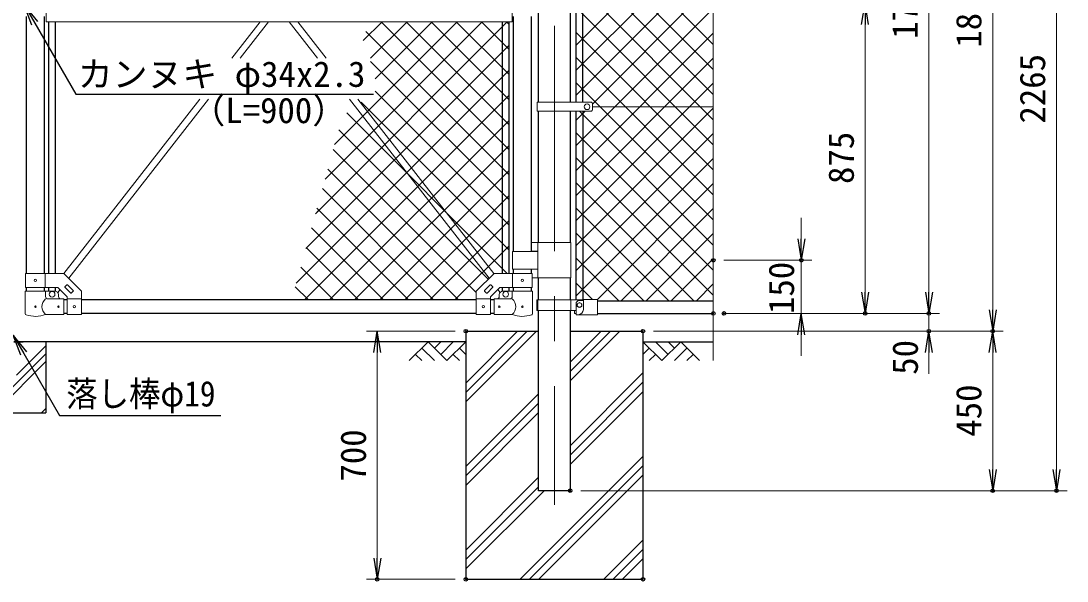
# Model space of a CAD drawing. Units: millimetres, scale not verified. Extents: x -6300 to 6300, y -4455 to 4455.
# Drawn here: x -1965 to 988, y -2113 to -533 of the extents above; entities that cross this region are included whole.
import ezdxf
from ezdxf.enums import TextEntityAlignment as Align

# ---------------------------------------------------------------- set-up
doc = ezdxf.new("R2010")
doc.units = ezdxf.units.MM
doc.header["$LTSCALE"] = 20
doc.header["$PDMODE"] = 32
doc.header["$PDSIZE"] = 10
doc.linetypes.add('USER1', pattern=[50.8, 31.75, -6.35, 6.35, -6.35])
for name, color, linetype, lineweight in [('0-1_D-STR1', 1, 'Continuous', 25), ('0-2_D-BMK', 2, 'USER1', 13), ('0-3_D-STR4', 7, 'Continuous', 25), ('0-4_D-BGD', 7, 'Continuous', 25), ('0-5_D-DCR-HCH', 7, 'Continuous', 13), ('0-6_D-STR3', 3, 'Continuous', 13), ('0-7_0', 3, 'Continuous', 25), ('0-8_D-STR-DIM', 7, 'Continuous', 13), ('0-A_D-STR-TXT', 7, 'Continuous', 13), ('0-B_D-STR2', 7, 'Continuous', 13)]:
    doc.layers.add(name, color=color, linetype=linetype, lineweight=lineweight)
doc.layers.add('0-9_Defpoints', color=7, linetype='Continuous')
doc.styles.add('ＭＳ ゴシック', font='')
doc.styles.get('ＭＳ ゴシック').set_extended_font_data('MS Gothic')

# ---------------------------------------------------------------- blocks, each defined once
blk = doc.blocks.new('_Open')
at = {"layer": '0-7_0', "color": 7}
blk.add_line((-20, 3.333), (0, 0), dxfattribs=at)
blk.add_lwpolyline([(-20, -3.333), (0, 0), (-20, 0)], dxfattribs=at)
blk = doc.blocks.new('MLeader8')
at = {"layer": '0-8_D-STR-DIM', "lineweight": 25}
blk.add_line((-1934.21, -544.47), (-1955.55, -487.51), dxfattribs=at)
for points in [[(-1916.89, -534.47), (-1955.55, -487.51), (-1925.55, -539.47)], [(-1925.55, -539.47), (-1810.34, -739.03), (-980.62, -739.03), (-969.82, -739.03)]]:
    blk.add_lwpolyline(points, dxfattribs=at)
blk = doc.blocks.new('MLeader10')
at = {"layer": '0-8_D-STR-DIM', "lineweight": 25}
blk.add_line((-1965.61, -1476.03), (-1986.95, -1419.07), dxfattribs=at)
for points in [[(-1948.29, -1466.03), (-1986.95, -1419.07), (-1956.95, -1471.03)], [(-1956.95, -1471.03), (-1855.86, -1646.12), (-1411.76, -1646.12), (-1400.96, -1646.12)]]:
    blk.add_lwpolyline(points, dxfattribs=at)

msp = doc.modelspace()

# ---------------------------------------------------------------- linework, layer by layer
at = {"layer": '0-1_D-STR1'}
for p, q in [((-503.96, -762.34), (-503.96, -203.34)), ((-414.86, -203.34), (-414.86, -762.34)), ((-398.11, -762.34), (-398.11, -203.34)), ((-379.11, -762.34), (-379.11, -203.34)), ((-1949.41, -1244.74), (-1949.41, -520.34)), ((-1898.61, -1244.74), (-1898.61, -520.34)), ((-575.21, -1182.79), (-575.21, -520.34)), ((-524.41, -1182.79), (-524.41, -520.34)), ((-1886.51, -1244.74), (-1886.51, -535.34)), ((-1867.51, -1244.74), (-1867.51, -535.34)), ((-606.31, -1244.74), (-606.31, -535.34)), ((-587.31, -1244.74), (-587.31, -535.34)), ((-503.96, -1157.79), (-503.96, -787.34)), ((-414.86, -787.34), (-414.86, -1157.79)), ((-398.11, -1319.43), (-398.11, -787.34)), ((-379.11, -787.34), (-379.11, -1318.43)), ((-575.21, -1244.74), (-575.21, -1232.79)), ((-524.41, -1244.74), (-524.41, -1232.79)), ((-503.96, -1319.43), (-503.96, -1257.79)), ((-414.86, -1257.79), (-414.86, -1319.43)), ((-1949.41, -1294.79), (-1949.41, -1284.74)), ((-1898.61, -1294.79), (-1898.61, -1284.74)), ((-1886.51, -1294.79), (-1886.51, -1284.74)), ((-1867.51, -1294.9), (-1867.51, -1284.74)), ((-606.31, -1294.9), (-606.31, -1284.74)), ((-587.31, -1294.79), (-587.31, -1284.74)), ((-575.21, -1294.79), (-575.21, -1284.74)), ((-524.41, -1294.79), (-524.41, -1284.74)), ((-1834.01, -1319.74), (-1844.01, -1319.74)), ((-679.81, -1319.74), (-1794.01, -1319.74)), ((-629.81, -1319.74), (-639.81, -1319.74)), ((-337.56, -1322.02), (-10.88, -1322.02)), ((-1834.01, -1357.84), (-1844.01, -1357.84)), ((-679.81, -1357.84), (-1794.01, -1357.84)), ((-629.81, -1357.84), (-639.81, -1357.84)), ((-503.96, -1857.84), (-503.96, -1349.43)), ((-414.86, -1349.43), (-414.86, -1857.84)), ((-337.56, -1357.84), (-10.88, -1357.84)), ((-414.86, -1857.84), (-503.96, -1857.84))]:
    msp.add_line(p, q, dxfattribs=at)
at = {"layer": '0-2_D-BMK'}
msp.add_line((-459.41, 469.16), (-459.41, -1897.84), dxfattribs=at)
at = {"layer": '0-3_D-STR4'}
for p, q in [((-709.41, -1407.84), (-709.41, -2107.84)), ((-709.41, -1407.84), (-503.96, -1407.84)), ((-414.86, -1407.84), (-209.41, -1407.84)), ((-209.41, -1407.84), (-209.41, -2107.84)), ((-1894.81, -1437.84), (-1894.81, -1637.84)), ((-2094.81, -1637.84), (-1894.81, -1637.84)), ((-709.41, -2107.84), (-209.41, -2107.84))]:
    msp.add_line(p, q, dxfattribs=at)
at = {"layer": '0-4_D-BGD'}
for p, q in [((-709.41, -1437.84), (-1985.31, -1437.84)), ((-209.41, -1437.84), (-10.88, -1437.84))]:
    msp.add_line(p, q, dxfattribs=at)
at = {"layer": '0-5_D-DCR-HCH'}
for p, q in [((-709.41, -1607.22), (-510.03, -1407.84)), ((-709.41, -1580.71), (-536.54, -1407.84)), ((-709.41, -1554.19), (-563.06, -1407.84)), ((-414.86, -1548.38), (-274.32, -1407.84)), ((-414.86, -1521.86), (-300.84, -1407.84)), ((-414.86, -1495.34), (-327.36, -1407.84)), ((-815.84, -1437.84), (-869.05, -1491.05)), ((-815.84, -1437.84), (-762.62, -1491.05)), ((-798.1, -1455.57), (-780.36, -1437.84)), ((-780.36, -1473.31), (-744.89, -1437.84)), ((-762.62, -1491.05), (-709.41, -1437.84)), ((-156.2, -1491.05), (-209.41, -1437.84)), ((-138.46, -1473.31), (-173.94, -1437.84)), ((-102.99, -1437.84), (-156.2, -1491.05)), ((-120.63, -1455.67), (-138.46, -1437.84)), ((-102.99, -1437.84), (-49.78, -1491.05)), ((-2061.19, -1637.84), (-1894.81, -1471.46)), ((-1977.81, -1532.36), (-1894.81, -1449.36)), ((-851.31, -1473.31), (-833.49, -1491.05)), ((-833.57, -1455.57), (-797.94, -1491.05)), ((-744.89, -1473.31), (-727.07, -1491.05)), ((-727.15, -1455.57), (-709.41, -1473.23)), ((-191.67, -1455.57), (-209.41, -1473.23)), ((-173.94, -1473.31), (-191.76, -1491.05)), ((-85.25, -1455.57), (-120.89, -1491.05)), ((-67.51, -1473.31), (-85.33, -1491.05)), ((-2039.09, -1637.84), (-1894.81, -1493.56)), ((-414.86, -1731.05), (-209.41, -1525.6)), ((-414.86, -1757.56), (-209.41, -1552.11)), ((-709.41, -1789.89), (-503.96, -1584.44)), ((-414.86, -1784.08), (-209.41, -1578.63)), ((-709.41, -1816.41), (-503.96, -1610.96)), ((-1906.51, -1637.84), (-1894.81, -1626.14)), ((-709.41, -1842.93), (-503.96, -1637.48)), ((-555.95, -2107.84), (-209.41, -1761.3)), ((-529.43, -2107.84), (-209.41, -1787.82)), ((-709.41, -2025.6), (-503.96, -1820.15)), ((-502.92, -2107.84), (-209.41, -1814.33)), ((-709.41, -2052.11), (-503.96, -1846.66)), ((-709.41, -2078.63), (-488.62, -1857.84)), ((-320.25, -2107.84), (-209.41, -1997)), ((-293.73, -2107.84), (-209.41, -2023.52)), ((-267.21, -2107.84), (-209.41, -2050.04))]:
    msp.add_line(p, q, dxfattribs=at)
at = {"layer": '0-6_D-STR3'}
for p, q in [((-579.01, -430.34), (-579.01, -535.34)), ((-1894.01, -499.84), (-1894.01, -535.34)), ((-579.01, -535.34), (-1894.01, -535.34)), ((-1289.89, -535.34), (-1370.1, -638.2)), ((-1265.8, -535.34), (-1346, -638.2)), ((-1208.02, -535.34), (-1127.82, -638.2)), ((-1183.93, -535.34), (-1103.73, -638.2)), ((-1460.11, -753.65), (-1843.45, -1245.3)), ((-1436.02, -753.65), (-1829.91, -1258.83)), ((-1037.81, -753.65), (-643.91, -1258.83)), ((-1013.71, -753.65), (-630.37, -1245.3)), ((-507.86, -762.34), (-354.27, -762.34)), ((-507.86, -762.34), (-507.86, -787.34)), ((-352.27, -766.34), (-352.27, -783.34)), ((-507.86, -787.34), (-354.27, -787.34)), ((-352.27, -774.84), (-12.48, -774.84)), ((-412.56, -1157.79), (-524.41, -1157.79)), ((-506.52, -1257.79), (-506.52, -1157.79)), ((-412.56, -1257.79), (-412.56, -1157.79)), ((-577.51, -1182.79), (-506.52, -1182.79)), ((-577.51, -1232.79), (-577.51, -1182.79)), ((-506.52, -1182.29), (-524.41, -1182.29)), ((-577.51, -1232.79), (-506.52, -1232.79)), ((-506.52, -1233.29), (-524.41, -1233.29)), ((-1951.71, -1284.74), (-1951.71, -1244.74)), ((-1896.31, -1284.74), (-1896.31, -1244.74)), ((-577.51, -1284.74), (-577.51, -1244.74)), ((-522.11, -1284.74), (-522.11, -1244.74)), ((-412.56, -1257.79), (-522.11, -1257.79)), ((-1952.56, -1294.79), (-1952.56, -1358.48)), ((-1951.71, -1284.74), (-1860.58, -1284.74)), ((-1895.46, -1294.79), (-1895.46, -1309.79)), ((-1854.7, -1290.62), (-1861.04, -1298.75)), ((-1860.58, -1284.74), (-1834.01, -1311.31)), ((-1840.68, -1282.73), (-1835.02, -1277.07)), ((-1840.68, -1284.14), (-1824.42, -1300.4)), ((-1833.61, -1277.07), (-1817.34, -1293.33)), ((-1823, -1300.4), (-1817.34, -1294.75)), ((-1794.01, -1360.99), (-1794.01, -1294.74)), ((-679.81, -1360.99), (-679.81, -1294.74)), ((-640.22, -1277.07), (-656.48, -1293.33)), ((-650.82, -1300.4), (-656.48, -1294.75)), ((-633.14, -1284.14), (-649.41, -1300.4)), ((-613.24, -1284.74), (-639.81, -1311.31)), ((-633.14, -1282.73), (-638.8, -1277.07)), ((-619.13, -1290.62), (-612.78, -1298.75)), ((-522.11, -1284.74), (-613.24, -1284.74)), ((-578.36, -1294.79), (-604.81, -1294.79)), ((-578.36, -1294.79), (-578.36, -1309.79)), ((-521.26, -1294.79), (-578.36, -1294.79)), ((-521.26, -1294.79), (-521.26, -1358.48)), ((-1844.01, -1316.79), (-1888.46, -1316.79)), ((-1859.01, -1309.79), (-1859.01, -1304.79)), ((-1844.01, -1360.79), (-1844.01, -1316.79)), ((-1834.01, -1360.99), (-1834.01, -1311.31)), ((-1834.01, -1316.49), (-1794.01, -1316.49)), ((-639.81, -1316.49), (-679.81, -1316.49)), ((-639.81, -1360.99), (-639.81, -1311.31)), ((-629.81, -1316.79), (-585.36, -1316.79)), ((-629.81, -1360.79), (-629.81, -1316.79)), ((-614.81, -1309.79), (-614.81, -1304.79)), ((-508.56, -1319.43), (-508.56, -1349.43)), ((-379.11, -1319.43), (-508.56, -1319.43)), ((-506.26, -1319.43), (-506.26, -1349.43)), ((-412.56, -1319.43), (-412.56, -1349.43)), ((-391.86, -1321.43), (-397.56, -1327.13)), ((-397.56, -1361.43), (-397.56, -1327.13)), ((-394.9, -1330.6), (-388.61, -1326.96)), ((-391.86, -1321.43), (-379.11, -1321.43)), ((-382.31, -1330.6), (-388.61, -1326.96)), ((-379.11, -1318.43), (-337.56, -1318.43)), ((-379.11, -1318.43), (-379.11, -1321.43)), ((-377.56, -1346.43), (-377.56, -1318.43)), ((-337.56, -1361.43), (-337.56, -1318.43)), ((-397.56, -1349.43), (-508.56, -1349.43)), ((-402.81, -1358.03), (-402.81, -1349.43)), ((-402.81, -1358.03), (-397.56, -1358.03)), ((-394.9, -1330.6), (-394.9, -1337.87)), ((-394.9, -1337.87), (-388.61, -1341.51)), ((-382.31, -1337.87), (-388.61, -1341.51)), ((-382.31, -1330.6), (-382.31, -1337.87)), ((-1844.01, -1360.79), (-1895.46, -1360.79)), ((-1834.01, -1360.99), (-1794.01, -1360.99)), ((-639.81, -1360.99), (-679.81, -1360.99)), ((-629.81, -1360.79), (-578.36, -1360.79)), ((-397.56, -1361.43), (-337.56, -1361.43))]:
    msp.add_line(p, q, dxfattribs=at)
for points in [[(-1951.71, -1244.74), (-1844.01, -1244.74), (-1794.01, -1294.74)], [(-522.11, -1244.74), (-629.81, -1244.74), (-679.81, -1294.74)], [(-1952.56, -1294.79), (-1924.01, -1294.79), (-1895.46, -1294.79), (-1869.01, -1294.79)]]:
    msp.add_lwpolyline(points, dxfattribs=at)
for centre, radius in [((-367.27, -774.84), 8), ((-1924.01, -1264.74), 3.25), ((-549.81, -1264.74), 3.25), ((-1877.01, -1303.79), 8), ((-596.81, -1303.79), 8), ((-388.61, -1334.24), 6.3), ((-1924.01, -1338.79), 2), ((-1859.01, -1338.79), 2), ((-1814.01, -1338.74), 3.25), ((-659.81, -1338.74), 3.25), ((-614.81, -1338.79), 2), ((-549.81, -1338.79), 2)]:
    msp.add_circle(centre, radius, dxfattribs=at)
for centre, radius, start, end in [((-356.83, -766.12), 4.56, 357.20509, 55.92499), ((-356.83, -783.56), 4.56, 304.07499, 2.79491), ((-1869.01, -1304.79), 10, 0, 90), ((-1839.97, -1283.43), 1, 135, 225), ((-1834.31, -1277.78), 1, 45, 135), ((-1818.05, -1294.04), 1, 315, 45), ((-655.77, -1294.04), 1, 135, 225), ((-639.51, -1277.78), 1, 45, 135), ((-633.85, -1283.43), 1, 315, 45), ((-604.81, -1304.79), 10, 90, 180), ((-1877.27, -1338.79), 28.55, 129.59418, 230.40582), ((-1888.46, -1309.79), 7, 180, 270), ((-1852.01, -1309.79), 7, 180, 270), ((-1823.71, -1299.7), 1, 225, 315), ((-650.11, -1299.7), 1, 225, 315), ((-621.81, -1309.79), 7, 270, 0), ((-585.36, -1309.79), 7, 270, 0), ((-596.56, -1338.79), 28.55, 309.59418, 50.40582), ((-392.56, -1346.43), 15, 270, 0), ((-1949.26, -1358.48), 3.3, 180, 250.77949), ((-1924.01, -1286.06), 80, 250.77949, 290.9084), ((-549.81, -1286.06), 80, 249.0916, 289.22051), ((-524.56, -1358.48), 3.3, 289.22051, 0)]:
    msp.add_arc(centre, radius, start, end, dxfattribs=at)
at = {"layer": '0-7_0', "color": 7}
msp.add_line((-1985.31, -1437.84), (-1958.31, -1437.84), dxfattribs=at)
at = {"layer": '0-8_D-STR-DIM'}
for p, q in [((597.52, 332.16), (597.52, -1297.84)), ((777.52, 332.16), (777.52, -1347.84)), ((957.52, 347.16), (957.52, -1797.84)), ((-10.88, -502.84), (-10.88, -1491.05)), ((417.52, -542.84), (417.52, -1297.84)), ((-1133.74, -1076.84), (-1123.81, -1066.91)), ((237.52, -1147.84), (237.52, -1087.84)), ((19.12, -1207.84), (267.52, -1207.84)), ((237.52, -1357.84), (237.52, -1207.84)), ((597.52, -1297.84), (597.52, -1237.84)), ((19.12, -1357.84), (267.52, -1357.84)), ((19.12, -1357.84), (447.52, -1357.84)), ((19.12, -1357.84), (627.52, -1357.84)), ((49.12, -1357.84), (627.52, -1357.84)), ((597.52, -1357.84), (597.52, -1407.84)), ((-739.41, -1407.84), (-989.41, -1407.84)), ((-179.41, -1407.84), (627.52, -1407.84)), ((-179.41, -1407.84), (807.52, -1407.84)), ((-179.41, -1407.84), (807.52, -1407.84)), ((237.52, -1417.84), (237.52, -1477.84)), ((-959.41, -1467.84), (-959.41, -2047.84)), ((597.52, -1467.84), (597.52, -1527.84)), ((777.52, -1467.84), (777.52, -1797.84)), ((-384.86, -1857.84), (807.52, -1857.84)), ((-384.86, -1857.84), (987.52, -1857.84)), ((-739.41, -2107.84), (-989.41, -2107.84))]:
    msp.add_line(p, q, dxfattribs=at)
at = {"layer": '0-9_Defpoints'}
for p in [(-10.88, -1207.84), (237.52, -1207.84), (-10.88, -1357.84), (-10.88, -1357.84), (19.12, -1357.84), (417.52, -1357.84), (597.52, -1357.84), (-709.41, -1407.84), (-209.41, -1407.84), (597.52, -1407.84), (777.52, -1407.84), (-414.86, -1857.84), (777.52, -1857.84), (957.52, -1857.84), (-959.41, -2107.84), (-709.41, -2107.84), (-209.41, -2107.84)]:
    msp.add_point(p, dxfattribs=at)
at = {"layer": '0-B_D-STR2'}
for p, q in [((-10.88, -599.16), (-398.11, -211.93)), ((-398.11, -600.8), (-10.88, -213.58)), ((-10.88, -669.87), (-398.11, -282.64)), ((-398.11, -671.51), (-10.88, -284.29)), ((-10.88, -740.58), (-398.11, -353.35)), ((-398.11, -742.23), (-10.88, -355)), ((-10.88, -811.29), (-398.11, -424.06)), ((-352.27, -767.1), (-10.88, -425.71)), ((-10.88, -882), (-398.11, -494.77)), ((-398.11, -883.65), (-17.3, -502.84)), ((-1133.74, -1076.84), (-592.24, -535.34)), ((-1106.74, -979.13), (-662.95, -535.34)), ((-1079.75, -881.42), (-733.66, -535.34)), ((-998.75, -588.3), (-945.79, -535.34)), ((-977.95, -638.2), (-875.08, -535.34)), ((-965.16, -696.13), (-804.37, -535.34)), ((-587.31, -896.31), (-948.28, -535.34)), ((-587.31, -825.6), (-877.57, -535.34)), ((-587.31, -754.89), (-806.86, -535.34)), ((-587.31, -684.18), (-736.15, -535.34)), ((-587.31, -613.47), (-665.44, -535.34)), ((-587.31, -542.76), (-594.73, -535.34)), ((-587.31, -967.02), (-991.67, -562.66)), ((-10.88, -952.71), (-398.11, -565.48)), ((-398.11, -954.36), (-10.88, -567.13)), ((-1160.74, -1174.55), (-587.31, -601.12)), ((-587.31, -1037.73), (-977.95, -647.1)), ((-12.28, -1022.02), (-398.11, -636.19)), ((-398.11, -1025.07), (-10.88, -637.84)), ((-1187.74, -1272.26), (-587.31, -671.83)), ((-10.88, -1094.13), (-398.11, -706.91)), ((-398.11, -1095.78), (-10.88, -708.55)), ((-587.31, -1108.44), (-965.16, -730.59)), ((-1164.51, -1319.74), (-587.31, -742.54)), ((-587.31, -1179.15), (-1005.01, -761.45)), ((-592.44, -1244.74), (-1045.21, -791.96)), ((-398.11, -1166.49), (-10.88, -779.26)), ((-398.11, -812.94), (-372.51, -787.34)), ((-10.88, -1164.84), (-388.38, -787.34)), ((-1093.8, -1319.74), (-587.31, -813.25)), ((-646.48, -1261.41), (-1068.21, -839.67)), ((-10.88, -1235.55), (-398.11, -848.33)), ((-398.11, -1237.2), (-10.88, -849.97)), ((-1023.08, -1319.74), (-587.31, -883.96)), ((-679.81, -1298.78), (-1083.52, -895.08)), ((-10.88, -1306.26), (-398.11, -919.04)), ((-398.11, -1307.91), (-10.88, -920.69)), ((-729.57, -1319.74), (-1098.83, -950.48)), ((-952.37, -1319.74), (-587.31, -954.68)), ((-65.83, -1322.02), (-398.11, -989.75)), ((-337.91, -1318.43), (-10.88, -991.4)), ((-800.28, -1319.74), (-1114.14, -1005.88)), ((-881.66, -1319.74), (-587.31, -1025.39)), ((-870.99, -1319.74), (-1129.44, -1061.28)), ((-136.54, -1322.02), (-398.11, -1060.46)), ((-270.79, -1322.02), (-10.88, -1062.11)), ((-941.7, -1319.74), (-1144.75, -1116.69)), ((-810.95, -1319.74), (-587.31, -1096.1)), ((-207.25, -1322.02), (-398.11, -1131.17)), ((-200.08, -1322.02), (-10.88, -1132.82)), ((-1012.41, -1319.74), (-1160.06, -1172.09)), ((-740.24, -1319.74), (-587.31, -1166.81)), ((-277.96, -1322.02), (-398.11, -1201.88)), ((-129.37, -1322.02), (-10.88, -1203.53)), ((-1083.12, -1319.74), (-1175.37, -1227.49)), ((-1153.83, -1319.74), (-1190.68, -1282.89)), ((-352.27, -1318.43), (-398.11, -1272.59)), ((-58.66, -1322.02), (-10.88, -1274.24))]:
    msp.add_line(p, q, dxfattribs=at)

# ---------------------------------------------------------------- block references
at = {"layer": '0-8_D-STR-DIM'}
for name in ['MLeader8', 'MLeader10']:
    msp.add_blockref(name, (0, 0), dxfattribs=at)
at = {"layer": '0-8_D-STR-DIM', "xscale": 3, "yscale": 3}
for p, rotation in [((417.52, -482.84), 90), ((237.52, -1207.84), 270), ((417.52, -1357.84), 270), ((597.52, -1357.84), 270), ((597.52, -1357.84), 270), ((237.52, -1357.84), 90), ((777.52, -1407.84), 270), ((-959.41, -1407.84), 90), ((597.52, -1407.84), 90), ((777.52, -1407.84), 90), ((777.52, -1857.84), 270), ((957.52, -1857.84), 270), ((-959.41, -2107.84), 270)]:
    msp.add_blockref('_Open', p, dxfattribs=dict(at, rotation=rotation))

# ---------------------------------------------------------------- texts
at = {"layer": '0-8_D-STR-DIM', "style": 'ＭＳ ゴシック'}
for s, p in [('1750', (587.4, -583.19)), ('1800', (767.4, -608.19)), ('2265', (947.4, -822.24)), ('875', (407.4, -992.67)), ('150', (238.72, -1359.41)), ('50', (588.15, -1530.84)), ('450', (767.4, -1705.59)), ('700', (-969.53, -1832.09))]:
    msp.add_text(s, height=72.14, rotation=90, dxfattribs=at).set_placement(p, align=Align.BOTTOM_LEFT)
at = {"layer": '0-A_D-STR-TXT', "style": 'ＭＳ ゴシック'}
for s, p in [('カンヌキ φ34x2.3', (-1804.49, -740.47)), ('（L=900）', (-1486.59, -842.74))]:
    msp.add_text(s, height=72.14, dxfattribs=at).set_placement(p, align=Align.BOTTOM_LEFT)
at = {"layer": '0-A_D-STR-TXT', "style": 'ＭＳ ゴシック', "width": 0.9}
msp.add_text('落し棒φ19', height=72.14, dxfattribs=at).set_placement((-1837, -1642.01), align=Align.BOTTOM_LEFT)

doc.saveas('drawing.dxf')
